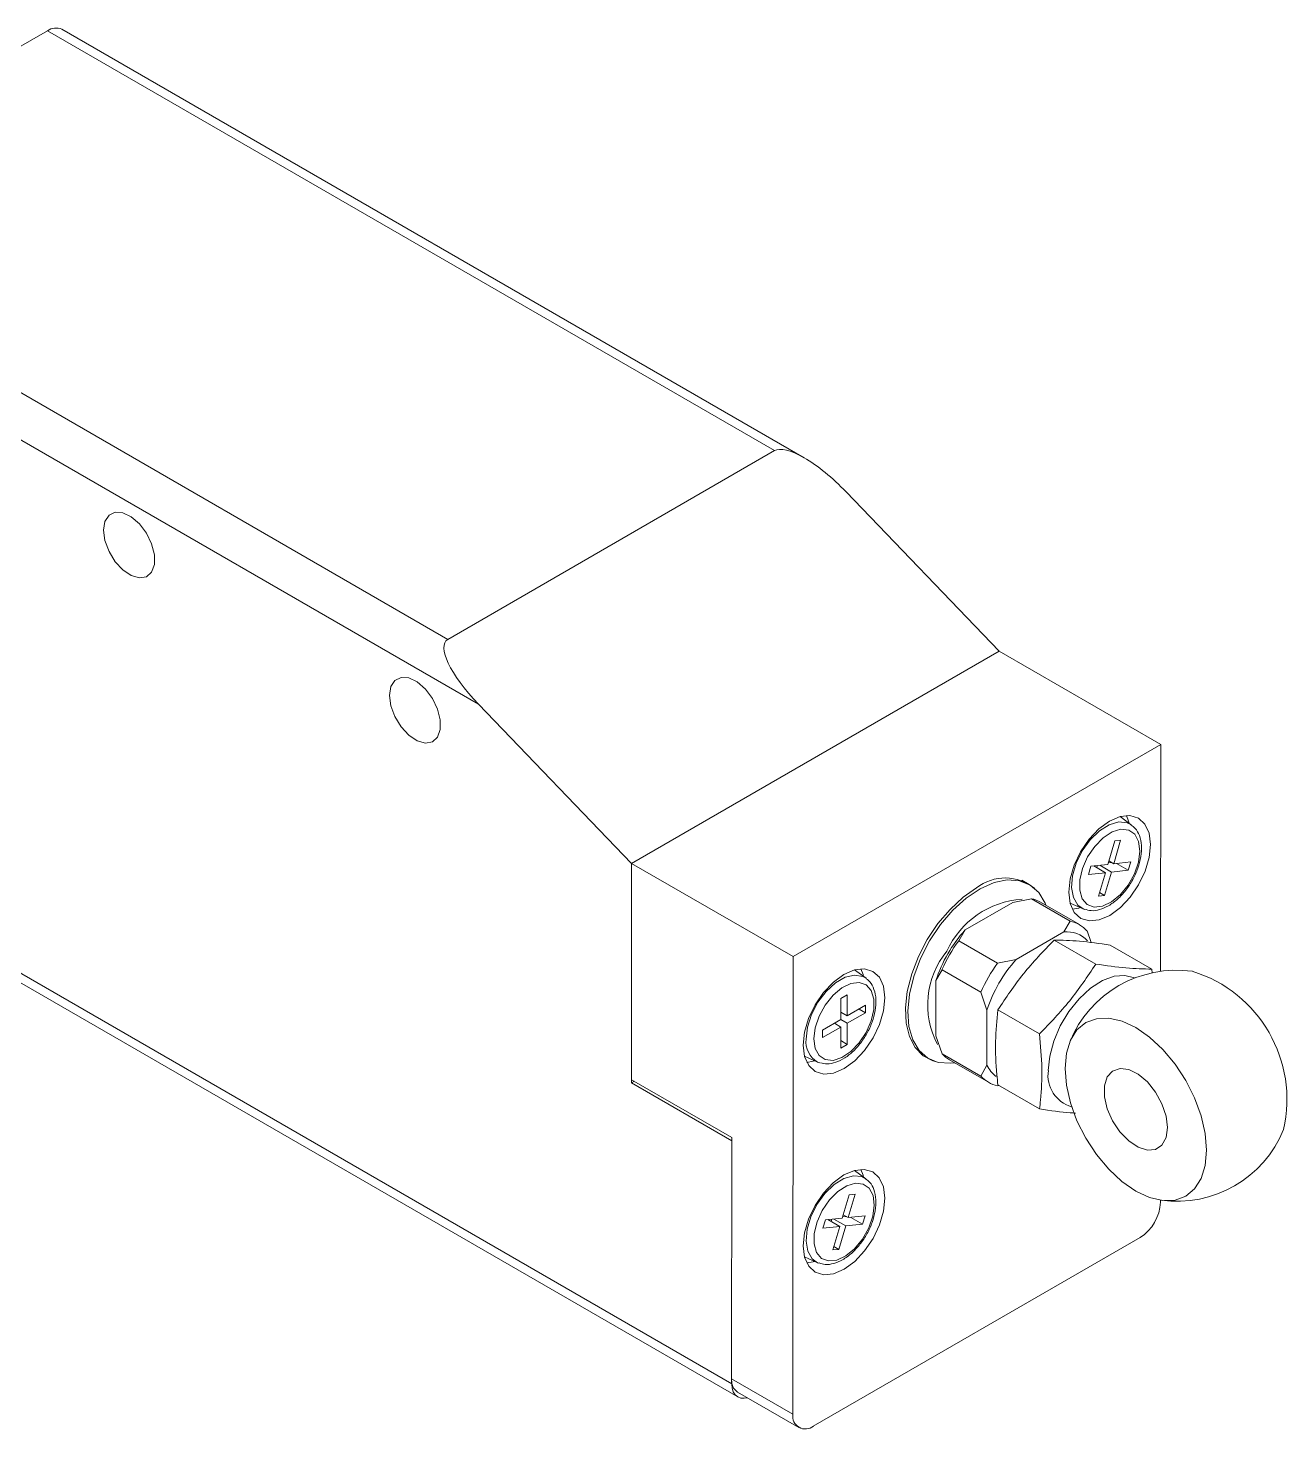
# Paper-space layout '시트2-ENG' of a CAD drawing. Header units: millimetres. Extents: x 5 to 415, y 5 to 292.
# Drawn here: x 323.63 to 345.42, y 234.47 to 258.71 of the extents above; entities that cross this region are included whole.
import ezdxf

# ---------------------------------------------------------------- set-up
doc = ezdxf.new("R2010")
doc.units = ezdxf.units.MM

psp = doc.layouts.new('시트2-ENG')

# ---------------------------------------------------------------- linework, layer by layer
at = {"color": 7, "linetype": 'Continuous', "lineweight": 18}
for p, q in [((337.063, 251.273), (324.217, 258.688)), ((323.967, 258.663), (323.083, 258.153)), ((336.554, 251.397), (323.967, 258.663)), ((318.31, 255.398), (330.897, 248.132)), ((331.427, 247.009), (317.957, 254.785)), ((302.683, 254.376), (335.811, 235.251)), ((302.787, 254.147), (335.915, 235.022)), ((330.897, 248.132), (336.554, 251.397)), ((337.791, 250.683), (340.443, 247.927)), ((340.443, 247.927), (334.079, 244.256)), ((340.443, 247.927), (339.559, 247.417)), ((340.443, 247.927), (340.443, 247.927)), ((343.236, 246.315), (340.443, 247.927)), ((334.079, 244.253), (331.427, 247.009)), ((343.236, 246.315), (336.872, 242.643)), ((343.235, 242.388), (343.236, 246.315)), ((342.732, 244.919), (342.532, 245.065)), ((342.44, 244.644), (342.321, 244.237)), ((342.424, 244.249), (342.543, 244.655)), ((342.543, 244.655), (342.44, 244.644)), ((334.079, 244.256), (334.078, 240.511)), ((336.872, 242.643), (334.079, 244.256)), ((334.079, 244.254), (334.079, 244.253)), ((334.079, 244.253), (334.079, 242.621)), ((342.029, 244.205), (341.987, 244.062)), ((342.321, 244.237), (342.029, 244.205)), ((342.078, 244.211), (342.279, 244.094)), ((342.128, 244.181), (342.139, 244.217)), ((342.181, 244.222), (342.383, 244.105)), ((342.329, 244.262), (342.389, 244.269)), ((342.339, 244.298), (342.424, 244.249)), ((342.383, 244.105), (342.675, 244.138)), ((342.717, 244.281), (342.424, 244.249)), ((342.473, 244.254), (342.675, 244.138)), ((342.675, 244.138), (342.717, 244.281)), ((340.959, 243.89), (340.831, 243.964)), ((341.987, 244.062), (342.279, 244.094)), ((342.279, 244.094), (342.161, 243.688)), ((342.264, 243.699), (342.383, 244.105)), ((340.999, 243.643), (340.676, 243.579)), ((340.999, 243.643), (341.67, 243.256)), ((342.161, 243.688), (342.264, 243.699)), ((342.179, 243.749), (342.264, 243.699)), ((340.676, 243.579), (339.851, 243.103)), ((341.829, 243.195), (341.158, 243.583)), ((341.668, 243.568), (341.895, 243.468)), ((341.915, 243.46), (341.895, 243.468)), ((341.56, 243.07), (341.67, 243.256)), ((339.851, 243.103), (339.741, 242.917)), ((339.741, 242.917), (340.413, 242.53)), ((341.56, 243.07), (340.735, 242.593)), ((342.111, 242.513), (341.391, 242.929)), ((341.961, 243.088), (342.031, 242.884)), ((343.083, 242.426), (342.363, 242.842)), ((336.872, 242.643), (336.87, 234.722)), ((340.413, 242.53), (340.735, 242.593)), ((343.083, 242.426), (343.088, 242.358)), ((338.136, 242.268), (337.936, 242.414)), ((339.451, 242.414), (339.345, 242.226)), ((339.345, 242.226), (339.345, 241.273)), ((339.451, 242.414), (340.122, 242.027)), ((337.811, 241.981), (337.7, 241.916)), ((337.811, 241.616), (337.811, 241.981)), ((340.229, 241.716), (340.122, 242.027)), ((337.7, 241.916), (337.7, 241.552)), ((338.127, 241.799), (337.811, 241.616)), ((338.016, 241.734), (338.127, 241.67)), ((338.127, 241.67), (338.127, 241.799)), ((340.229, 241.716), (340.229, 240.763)), ((341.139, 241.303), (340.418, 241.719)), ((337.7, 241.552), (337.385, 241.37)), ((337.589, 241.488), (337.7, 241.423)), ((337.7, 241.681), (337.811, 241.616)), ((337.7, 241.552), (337.811, 241.488)), ((337.811, 241.488), (338.127, 241.67)), ((337.811, 241.123), (337.811, 241.488)), ((337.385, 241.241), (337.7, 241.423)), ((337.385, 241.37), (337.385, 241.241)), ((337.7, 241.423), (337.7, 241.059)), ((339.345, 241.273), (339.451, 240.962)), ((337.7, 241.188), (337.811, 241.123)), ((337.7, 241.059), (337.811, 241.123)), ((337.072, 240.917), (337.298, 240.817)), ((339.09, 240.951), (339.219, 240.877)), ((339.451, 240.962), (340.122, 240.574)), ((339.583, 240.855), (340.254, 240.467)), ((340.122, 240.574), (340.229, 240.763)), ((334.078, 240.511), (335.811, 239.511)), ((334.079, 240.511), (334.079, 240.456)), ((334.126, 240.484), (334.079, 240.456)), ((334.079, 240.456), (335.811, 239.457)), ((340.438, 240.412), (340.413, 240.407)), ((341.139, 240.007), (340.418, 240.423)), ((335.811, 239.511), (335.809, 235.334)), ((338.135, 238.797), (337.935, 238.943)), ((337.845, 238.522), (337.725, 238.116)), ((337.827, 238.126), (337.948, 238.532)), ((337.948, 238.532), (337.845, 238.522)), ((343.234, 238.393), (343.234, 238.427)), ((337.433, 238.086), (337.39, 237.943)), ((337.725, 238.116), (337.433, 238.086)), ((337.477, 238.091), (337.682, 237.972)), ((337.53, 238.06), (337.542, 238.097)), ((337.58, 238.101), (337.785, 237.982)), ((337.731, 238.138), (337.796, 238.144)), ((337.742, 238.175), (337.827, 238.126)), ((338.119, 238.155), (337.827, 238.126)), ((337.871, 238.13), (338.077, 238.012)), ((338.077, 238.012), (338.119, 238.155)), ((337.39, 237.943), (337.682, 237.972)), ((337.682, 237.972), (337.562, 237.566)), ((337.664, 237.576), (337.785, 237.982)), ((337.785, 237.982), (338.077, 238.012)), ((337.223, 234.517), (342.88, 237.781)), ((337.562, 237.566), (337.664, 237.576)), ((337.579, 237.625), (337.664, 237.576)), ((337.071, 237.446), (337.297, 237.346)), ((337.317, 237.338), (337.297, 237.346)), ((335.809, 235.334), (336.87, 234.722)), ((335.811, 235.293), (335.811, 235.251)), ((335.913, 235.105), (336.974, 234.493))]:
    psp.add_line(p, q, dxfattribs=at)
at = {"color": 7, "linetype": 'Continuous', "lineweight": 18, "flags": 128}
for points in [[(324.939, 250.019), (324.963, 250.171), (325.033, 250.279), (325.14, 250.331), (325.273, 250.322), (325.418, 250.252), (325.559, 250.129), (325.681, 249.967), (325.77, 249.783), (325.817, 249.597), (325.817, 249.429), (325.77, 249.297), (325.681, 249.216), (325.559, 249.194), (325.418, 249.235), (325.273, 249.332), (325.14, 249.476), (325.033, 249.652), (324.963, 249.84), (324.939, 250.019)], [(329.889, 247.162), (329.913, 247.314), (329.982, 247.422), (330.089, 247.474), (330.223, 247.464), (330.368, 247.394), (330.509, 247.272), (330.63, 247.109), (330.72, 246.925), (330.767, 246.739), (330.767, 246.571), (330.72, 246.439), (330.63, 246.358), (330.509, 246.337), (330.368, 246.377), (330.223, 246.475), (330.089, 246.619), (329.982, 246.795), (329.913, 246.982), (329.889, 247.162)], [(342.349, 244.986), (342.532, 245.065), (342.703, 245.083), (342.85, 245.039), (342.963, 244.935), (343.034, 244.78), (343.059, 244.583), (343.036, 244.358), (342.966, 244.12), (342.854, 243.886), (342.708, 243.671), (342.538, 243.491), (342.355, 243.356), (342.172, 243.278), (342.001, 243.26), (341.854, 243.304), (341.741, 243.408), (341.67, 243.563), (341.645, 243.76), (341.668, 243.985), (341.738, 244.223), (341.85, 244.457), (341.996, 244.672), (342.166, 244.852), (342.349, 244.986)], [(342.689, 244.951), (342.681, 244.984), (342.643, 245.084)], [(342.548, 244.845), (342.396, 244.799), (342.241, 244.697), (342.095, 244.549), (341.972, 244.368), (341.883, 244.168), (341.836, 243.97), (341.834, 243.789), (341.878, 243.642), (341.965, 243.542), (342.086, 243.498), (342.23, 243.514), (342.386, 243.588), (342.538, 243.714), (342.674, 243.881), (342.781, 244.074), (342.85, 244.275), (342.875, 244.467), (342.853, 244.633), (342.787, 244.758), (342.682, 244.83), (342.548, 244.845)], [(341.248, 243.531), (341.234, 243.564), (341.125, 243.749), (340.975, 243.881), (340.791, 243.955), (340.581, 243.97), (340.351, 243.923), (340.112, 243.817), (339.871, 243.656), (339.639, 243.446), (339.425, 243.195), (339.235, 242.913)], [(339.333, 240.826), (339.292, 240.838), (339.122, 240.926), (338.984, 241.067), (338.886, 241.257), (338.83, 241.488), (338.818, 241.753), (338.85, 242.041), (338.926, 242.342), (339.043, 242.645), (339.196, 242.939), (339.381, 243.214), (339.59, 243.46), (339.815, 243.668), (340.049, 243.83)], [(341.708, 243.463), (341.818, 243.482), (341.845, 243.49)], [(339.235, 242.913), (339.079, 242.611), (338.961, 242.3), (338.887, 241.992), (338.859, 241.699), (338.878, 241.433), (338.944, 241.203), (339.054, 241.018), (339.203, 240.886), (339.387, 240.811), (339.598, 240.797), (339.668, 240.805)], [(337.753, 242.335), (337.936, 242.414), (338.107, 242.431), (338.254, 242.387), (338.367, 242.284), (338.438, 242.128), (338.463, 241.931), (338.439, 241.706), (338.369, 241.469), (338.258, 241.234), (338.112, 241.02), (337.941, 240.839), (337.758, 240.705), (337.575, 240.626), (337.405, 240.608), (337.258, 240.653), (337.145, 240.756), (337.073, 240.912), (337.049, 241.109), (337.072, 241.334), (337.142, 241.571), (337.254, 241.805), (337.4, 242.02), (337.57, 242.201), (337.753, 242.335)], [(338.093, 242.299), (338.085, 242.332), (338.047, 242.432)], [(337.233, 241.218), (337.256, 241.053), (337.324, 240.93), (337.43, 240.86), (337.565, 240.847), (337.717, 240.895), (337.872, 240.998), (338.017, 241.148), (338.139, 241.33), (338.227, 241.53), (338.273, 241.728), (338.273, 241.908), (338.227, 242.054), (338.139, 242.152), (338.017, 242.194), (337.872, 242.176), (337.717, 242.1), (337.565, 241.972), (337.43, 241.804), (337.324, 241.611), (337.256, 241.409), (337.233, 241.218)], [(341.291, 240.669), (341.315, 240.918), (341.385, 241.181), (341.498, 241.444), (341.647, 241.693), (341.825, 241.914), (342.022, 242.096), (342.227, 242.228), (342.429, 242.303), (342.617, 242.318), (342.782, 242.272), (342.785, 242.27)], [(344.03, 239.292), (344.007, 239.582), (343.937, 239.887), (343.824, 240.197), (343.672, 240.5), (343.486, 240.783), (343.275, 241.036), (343.045, 241.249), (342.806, 241.414), (342.567, 241.525), (342.337, 241.577), (342.125, 241.568), (341.94, 241.499), (341.787, 241.373), (341.674, 241.194), (341.604, 240.969), (341.581, 240.706), (341.604, 240.417), (341.674, 240.111), (341.787, 239.801), (341.939, 239.499), (342.125, 239.216), (342.336, 238.963), (342.566, 238.75), (342.805, 238.585), (343.044, 238.474), (343.274, 238.422), (343.486, 238.43), (343.671, 238.499), (343.824, 238.625), (343.937, 238.805), (344.007, 239.03), (344.03, 239.292)], [(337.111, 240.812), (337.222, 240.83), (337.249, 240.839)], [(337.339, 240.802), (337.303, 240.815), (337.298, 240.817)], [(343.354, 239.683), (343.329, 239.51), (343.258, 239.381), (343.147, 239.307), (343.006, 239.294), (342.846, 239.344), (342.683, 239.453), (342.531, 239.609), (342.404, 239.801), (342.312, 240.01), (342.264, 240.218), (342.264, 240.406), (342.312, 240.559), (342.404, 240.662), (342.532, 240.706), (342.684, 240.687), (342.847, 240.607), (343.006, 240.473), (343.147, 240.297), (343.258, 240.094), (343.329, 239.883), (343.354, 239.683)], [(337.752, 238.864), (337.935, 238.943), (338.106, 238.96), (338.253, 238.916), (338.366, 238.813), (338.437, 238.657), (338.462, 238.46), (338.438, 238.235), (338.368, 237.998), (338.257, 237.764), (338.111, 237.549), (337.94, 237.368), (337.757, 237.234), (337.574, 237.155), (337.404, 237.138), (337.257, 237.182), (337.144, 237.285), (337.072, 237.441), (337.048, 237.638), (337.071, 237.863), (337.141, 238.1), (337.253, 238.335), (337.399, 238.549), (337.569, 238.73), (337.752, 238.864)], [(338.092, 238.828), (338.084, 238.861), (338.046, 238.961)], [(337.954, 238.722), (337.803, 238.678), (337.647, 238.578), (337.501, 238.431), (337.378, 238.25), (337.288, 238.051), (337.239, 237.852), (337.236, 237.67), (337.28, 237.522), (337.365, 237.421), (337.485, 237.376), (337.629, 237.39), (337.785, 237.463), (337.937, 237.588), (338.074, 237.754), (338.182, 237.946), (338.252, 238.148), (338.278, 238.34), (338.257, 238.507), (338.192, 238.633), (338.088, 238.707), (337.954, 238.722)], [(337.11, 237.341), (337.221, 237.359), (337.248, 237.368)], [(335.811, 235.251), (335.818, 235.175), (335.838, 235.11), (335.871, 235.059), (335.915, 235.022), (335.968, 235.002), (336.029, 235), (336.078, 235.009)]]:
    psp.add_lwpolyline(points, dxfattribs=at)
at = {"color": 8, "linetype": 'Continuous', "lineweight": 18, "flags": 128}
for points in [[(341.895, 243.468), (341.803, 243.533), (341.726, 243.663), (341.695, 243.836), (341.711, 244.04), (341.775, 244.257), (341.879, 244.471), (342.017, 244.663), (342.177, 244.818), (342.346, 244.924), (342.51, 244.972)], [(342.51, 244.972), (342.656, 244.959), (342.73, 244.921)], [(337.098, 241.215), (337.122, 241.422), (337.192, 241.639), (337.303, 241.851), (337.445, 242.038), (337.607, 242.187), (337.776, 242.284), (337.938, 242.323), (338.08, 242.299), (338.143, 242.262)], [(337.297, 237.346), (337.203, 237.414), (337.127, 237.544), (337.097, 237.719), (337.115, 237.923), (337.18, 238.141), (337.285, 238.354), (337.424, 238.545), (337.584, 238.699), (337.753, 238.804), (337.917, 238.85)], [(337.917, 238.85), (338.062, 238.835), (338.133, 238.798)]]:
    psp.add_lwpolyline(points, dxfattribs=at)
at = {"color": 7, "linetype": 'Continuous', "lineweight": 18}
for centre, radius, start, end in [((324.114, 258.459), 0.251, 65.6929, 125.6176), ((340.547, 243.204), 0.799, 50.3454, 128.494), ((340.933, 242.102), 1.535, 93.605, 155.6212), ((340.888, 243.114), 0.541, 60.1234, 78.1783), ((341.561, 242.731), 0.535, 41.741, 78.2483), ((341.634, 241.489), 2.405, 137.844, 162.156), ((341.929, 241.319), 2.71, 143.8455, 156.1545), ((341.605, 242.563), 0.509, 43.9891, 95.0197), ((340.667, 241.806), 1.464, 140.6078, 207.8406), ((342.601, 240.931), 2.71, 143.8455, 156.1545), ((342.518, 240.979), 2.405, 137.8436, 162.1564), ((343.513, 240.407), 2, 82.2104, 157.7504), ((343.098, 240.168), 2.324, 347.1217, 72.8392), ((339.853, 241.321), 0.539, 221.7738, 239.9195), ((340.715, 240.997), 0.54, 205.6691, 233.0258), ((340.522, 240.931), 0.535, 221.741, 258.2483), ((341.844, 240.584), 0.559, 171.2631, 254.4763), ((343.513, 240.407), 2, 262.2104, 337.7504), ((342.466, 238.428), 0.768, 302.5942, 357.3833), ((336.047, 235.304), 0.24, 172.7247, 235.937), ((337.086, 234.686), 0.218, 170.7522, 309.1695)]:
    psp.add_arc(centre, radius, start, end, dxfattribs=at)
at = {"color": 8, "linetype": 'Continuous', "lineweight": 18}
psp.add_arc((337.499, 241.168), 0.404, 173.3194, 240.2006, dxfattribs=at)
at = {"color": 7, "linetype": 'Continuous', "lineweight": 18}
for centre, start_param, end_param in [((337.438, 250.479), 1.485886, 3.056683), ((331.781, 247.213), 3.056683, 4.627479)]:
    psp.add_ellipse(centre, major_axis=(0.911, -0.898), ratio=0.308851, start_param=start_param, end_param=end_param, dxfattribs=at)
for points, knots in [([(341.921, 243.463), (341.957, 243.452), (342.038, 243.427), (342.181, 243.45), (342.336, 243.516), (342.492, 243.632), (342.636, 243.787), (342.757, 243.971), (342.847, 244.171), (342.9, 244.374), (342.911, 244.569), (342.876, 244.734), (342.812, 244.855), (342.75, 244.9), (342.726, 244.917)], [0, 0, 0, 0, 0.065235, 0.147097, 0.233114, 0.322649, 0.41283, 0.502783, 0.592777, 0.683188, 0.774489, 0.867006, 0.947802, 1, 1, 1, 1]), ([(340.418, 241.719), (340.559, 241.93), (340.842, 242.357), (341.207, 242.737), (341.391, 242.929)], [0, 0, 0, 0, 0.495216, 1, 1, 1, 1]), ([(341.391, 242.929), (341.531, 242.926), (341.815, 242.92), (342.179, 242.868), (342.363, 242.842)], [0, 0, 0, 0, 0.495216, 1, 1, 1, 1]), ([(341.139, 241.303), (341.319, 241.491), (341.684, 241.871), (341.968, 242.297), (342.111, 242.513)], [0, 0, 0, 0, 0.495216, 1, 1, 1, 1]), ([(342.111, 242.513), (342.292, 242.487), (342.656, 242.434), (342.94, 242.429), (343.083, 242.426)], [0, 0, 0, 0, 0.495216, 1, 1, 1, 1]), ([(337.349, 240.803), (337.386, 240.795), (337.47, 240.776), (337.614, 240.808), (337.77, 240.883), (337.925, 241.007), (338.065, 241.169), (338.181, 241.357), (338.264, 241.558), (338.309, 241.76), (338.311, 241.953), (338.267, 242.111), (338.206, 242.217), (338.154, 242.248), (338.141, 242.256)], [0, 0, 0, 0, 0.0672132, 0.1516493, 0.2406475, 0.3327034, 0.4250358, 0.517153, 0.6093974, 0.7021402, 0.7958928, 0.8908518, 0.9727198, 1, 1, 1, 1]), ([(340.418, 240.423), (340.412, 240.481), (340.386, 240.737), (340.365, 241.183), (340.401, 241.54), (340.418, 241.719)], [0, 0, 0, 0, 0.126972, 0.560077, 1, 1, 1, 1]), ([(341.139, 240.007), (341.145, 240.058), (341.171, 240.283), (341.192, 240.706), (341.157, 241.103), (341.139, 241.303)], [0, 0, 0, 0, 0.126972, 0.560077, 1, 1, 1, 1]), ([(341.763, 239.935), (341.733, 239.936), (341.555, 239.943), (341.327, 239.978), (341.139, 240.007)], [0, 0, 0, 0, 0.171632, 1, 1, 1, 1]), ([(337.323, 237.341), (337.358, 237.33), (337.438, 237.305), (337.579, 237.326), (337.734, 237.391), (337.89, 237.505), (338.035, 237.66), (338.157, 237.843), (338.248, 238.042), (338.301, 238.245), (338.314, 238.441), (338.28, 238.607), (338.217, 238.73), (338.155, 238.776), (338.129, 238.794)], [0, 0, 0, 0, 0.0633, 0.145109, 0.231008, 0.320502, 0.41071, 0.500689, 0.590697, 0.681111, 0.7724, 0.864907, 0.945864, 1, 1, 1, 1])]:
    psp.add_open_spline(points, degree=3, knots=knots, dxfattribs=at)

doc.saveas('drawing.dxf')
